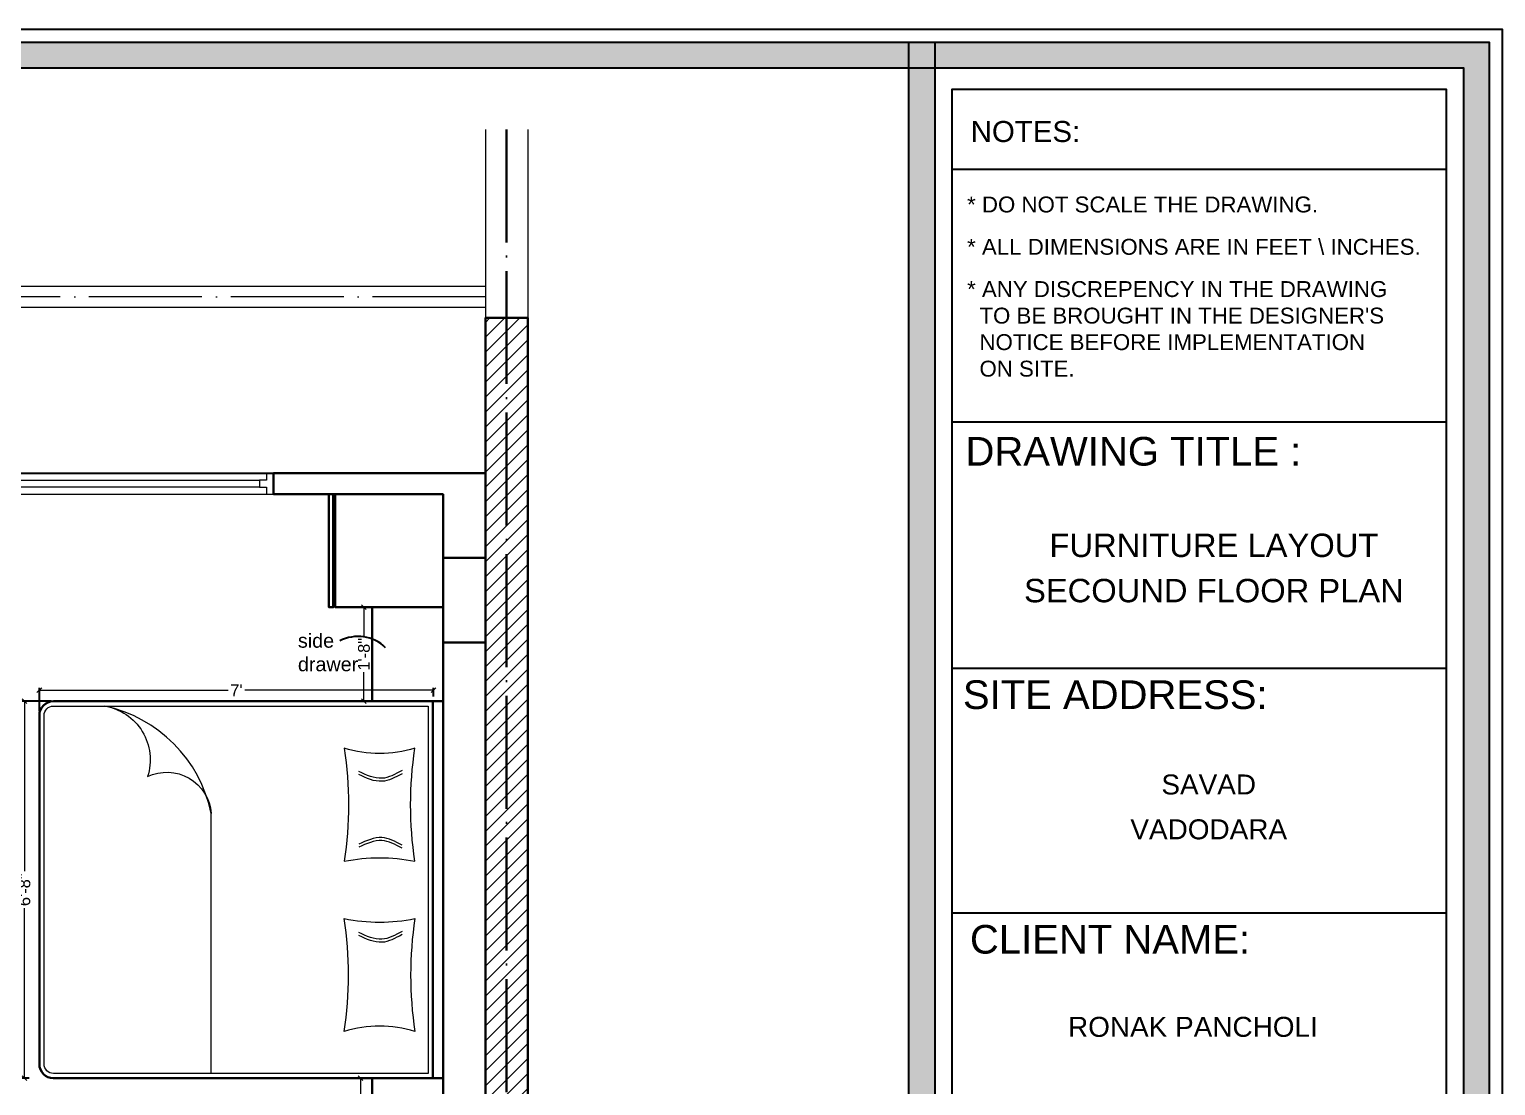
# Model space of a CAD drawing. Header units: millimetres. Extents: x 56222 to 3066687, y -650199 to -121287.
# Drawn here: x 150910.3 to 151221.7, y -177212.3 to -176987.8 of the extents above; entities that cross this region are included whole.
import ezdxf
from ezdxf.enums import TextEntityAlignment as Align

# ---------------------------------------------------------------- set-up
doc = ezdxf.new("R2010")
doc.units = ezdxf.units.MM
doc.header["$MEASUREMENT"] = 0
doc.header["$PDMODE"] = 35
doc.linetypes.add('ACAD_ISO04W100', pattern=[30, 24, -3, 0, -3])
doc.layers.get('Defpoints').update_dxf_attribs({"color": 220})
for name, color, linetype, lineweight in [('COLUMN', 1, 'Continuous', 30), ('dim05', 1, 'Continuous', 13), ('FURNITURE', 32, 'Continuous', 9), ('GROUND FLOOR', 7, 'Continuous', 9), ('GROUND FLOOR  ( HATCH )', 251, 'Continuous', 9), ('Labelling', 1, 'Continuous', 25), ('NAME PLATE', 7, 'Continuous', 25), ('SECOND FLOOR', 7, 'Continuous', 9), ('SECOND FLOOR  ( PLINE )', 251, 'Continuous', 30), ('wall', 7, 'Continuous', 30), ('X_PLOT', 1, 'Continuous', 9), ('XX~SLAB ( BEAM )~ ( DIM )', 7, 'Continuous', 9)]:
    doc.layers.add(name, color=color, linetype=linetype, lineweight=lineweight)
doc.layers.add('XX~SLAB ( PLINE )', color=251, linetype='Continuous', plot=False)
doc.styles.add('Arial', font='arial.ttf')
doc.styles.get("Standard").update_dxf_attribs({"font": 'arial.ttf', "height": 6})
doc.styles.add('style4', font='ARIALN.TTF')
doc.dimstyles.new('ISO-25', dxfattribs={"dimtxt": 2.5, "dimasz": 1, "dimexe": 0.5, "dimexo": 1, "dimtad": 0, "dimdec": 1, "dimlunit": 4, "dimtxsty": 'Standard', "dimblk": 'OBLIQUE', "dimcen": 2.5, "dimclrd": 1, "dimclre": 1, "dimclrt": 5, "dimadec": 0, "dimazin": 0, "dimtfac": 1, "dimtdec": 1, "dimtmove": 0, "dimatfit": 3, "dimfxl": 1, "dimlwd": -1, "dimarcsym": 0})

# ---------------------------------------------------------------- blocks, each defined once
blk = doc.blocks.new('LAYOUT FILE')
at = {"layer": 'NAME PLATE', "true_color": 0xd39e00}
h = blk.add_hatch(color=42, dxfattribs=at)
h.paths.add_polyline_path([(3346889.83, -513806.18), (3346889.83, -514260.7), (3347535.56, -514260.7), (3347535.56, -513806.18)])
h.paths.add_polyline_path([(3346894.36, -513810.71), (3347531.03, -513810.71), (3347531.03, -514256.17), (3346894.36, -514256.17)], flags=16)
blk.add_hatch(color=42, dxfattribs=at).paths.add_polyline_path([(3347433.6, -514256.17), (3347438.13, -514256.17), (3347438.13, -513806.18), (3347433.6, -513806.18)])
at = {"layer": 'NAME PLATE', "color": 42, "true_color": 0xd39e00}
for p, q in [((3347527.96, -513828.55), (3347441.2, -513828.55)), ((3347527.96, -513872.99), (3347441.2, -513872.99)), ((3347527.96, -513916.26), (3347441.2, -513916.26)), ((3347527.96, -513959.27), (3347441.2, -513959.27))]:
    blk.add_line(p, q, dxfattribs=at)
for points in [[(3346887.56, -513803.91), (3347537.83, -513803.91), (3347537.83, -514262.96), (3346887.56, -514262.96)], [(3346889.83, -513806.18), (3347535.56, -513806.18), (3347535.56, -514260.7), (3346889.83, -514260.7)], [(3347433.6, -514256.17), (3347433.6, -513806.18), (3347438.13, -513806.18), (3347438.13, -514256.17)], [(3346894.36, -513810.71), (3347531.03, -513810.71), (3347531.03, -514256.17), (3346894.36, -514256.17)], [(3347441.2, -514252.44), (3347441.2, -513814.44), (3347527.96, -513814.44), (3347527.96, -514252.44)]]:
    blk.add_lwpolyline(points, close=True, dxfattribs=at)
at = {"layer": 'NAME PLATE', "style": 'Arial'}
for s, height, p in [('NOTES:', 3.699, (3347454.07, -513823.73)), ('DRAWING TITLE : ', 5.0338, (3347474.01, -513880.61)), ('SITE ADDRESS:', 5.0338, (3347469.85, -513923.39)), ('CLIENT NAME:', 5.0338, (3347468.93, -513966.4))]:
    blk.add_text(s, height=height, dxfattribs=at).set_placement(p, align=Align.CENTER)
at = {"layer": 'NAME PLATE', "char_height": 2.7974, "width": 108.0765, "attachment_point": 1, "style": 'Arial'}
for s, insert in [('* DO NOT SCALE THE DRAWING.', (3347443.82, -513833.31, 0)), ('* ALL DIMENSIONS ARE IN FEET \\\\ INCHES.', (3347443.82, -513840.75, 0)), ("* ANY DISCREPENCY IN THE DRAWING \\P  TO BE BROUGHT IN THE DESIGNER'S\\P  NOTICE BEFORE IMPLEMENTATION \\P  ON SITE.", (3347443.82, -513848.18, 0))]:
    blk.add_mtext(s, dxfattribs=dict(at, insert=insert))
blk = doc.blocks.new('_Oblique')
at = {"layer": 'wall', "color": 0, "lineweight": -2}
blk.add_line((-0.5, -0.5), (0.5, 0.5), dxfattribs=at)
blk = doc.blocks.new('*D546')
at = {"layer": 'Defpoints', "color": 0, "transparency": 16777216}
for p in [(150912.39, -177128.3), (150996.08, -177130.64), (150912.39, -177133.64)]:
    blk.add_point(p, dxfattribs=at)
at = {"layer": 'dim05', "color": 1, "linetype": 'Continuous', "lineweight": -2, "transparency": 16777216}
for p, q in [((150912.39, -177132.64), (150912.39, -177127.8)), ((150996.08, -177129.64), (150996.08, -177127.8))]:
    blk.add_line(p, q, dxfattribs=at)
at = {"layer": 'dim05', "color": 1, "linetype": 'Continuous', "transparency": 16777216}
for p, q in [((150912.39, -177128.3), (150952.47, -177128.3)), ((150996.08, -177128.3), (150956, -177128.3))]:
    blk.add_line(p, q, dxfattribs=at)
at = {"layer": 'dim05', "color": 1, "transparency": 16777216, "rotation": 180}
blk.add_blockref('_Oblique', (150912.39, -177128.3), dxfattribs=at)
at = {"layer": 'dim05', "color": 1, "transparency": 16777216}
blk.add_blockref('_Oblique', (150996.08, -177128.3), dxfattribs=at)
at = {"layer": 'dim05', "color": 5, "lineweight": 25, "transparency": 16777216, "insert": (150954.24, -177128.3), "char_height": 2.5, "attachment_point": 5, "style": 'Arial'}
blk.add_mtext("7'", dxfattribs=at)
blk = doc.blocks.new('*D547')
at = {"layer": 'Defpoints', "color": 0, "transparency": 16777216}
for p in [(150981.34, -177110.64), (150983.08, -177110.64), (150983.08, -177130.64)]:
    blk.add_point(p, dxfattribs=at)
at = {"layer": 'dim05', "color": 1, "linetype": 'Continuous', "lineweight": -2, "transparency": 16777216}
for p, q in [((150982.08, -177110.64), (150980.84, -177110.64)), ((150982.08, -177130.64), (150980.84, -177130.64))]:
    blk.add_line(p, q, dxfattribs=at)
at = {"layer": 'dim05', "color": 1, "linetype": 'Continuous', "transparency": 16777216}
for p, q in [((150981.34, -177110.64), (150981.34, -177116.81)), ((150981.34, -177130.64), (150981.34, -177124.47))]:
    blk.add_line(p, q, dxfattribs=at)
at = {"layer": 'dim05', "color": 1, "transparency": 16777216}
for p, rotation in [((150981.34, -177110.64), 90), ((150981.34, -177130.64), 270)]:
    blk.add_blockref('_Oblique', p, dxfattribs=dict(at, rotation=rotation))
at = {"layer": 'dim05', "color": 5, "lineweight": 25, "transparency": 16777216, "insert": (150981.34, -177120.64), "char_height": 2.5, "attachment_point": 5, "rotation": 90, "style": 'Arial'}
blk.add_mtext('1\'-8"', dxfattribs=at)
blk = doc.blocks.new('*D548')
at = {"layer": 'Defpoints', "color": 0, "transparency": 16777216}
for p in [(150915.92, -177130.64), (150909.22, -177210.73), (150911.21, -177210.73)]:
    blk.add_point(p, dxfattribs=at)
at = {"layer": 'dim05', "color": 1, "linetype": 'Continuous', "lineweight": -2, "transparency": 16777216}
for p, q in [((150914.92, -177130.64), (150908.72, -177130.64)), ((150910.21, -177210.73), (150908.72, -177210.73))]:
    blk.add_line(p, q, dxfattribs=at)
at = {"layer": 'dim05', "color": 1, "linetype": 'Continuous', "transparency": 16777216}
for p, q in [((150909.22, -177130.64), (150909.22, -177166.73)), ((150909.22, -177210.73), (150909.22, -177174.64))]:
    blk.add_line(p, q, dxfattribs=at)
at = {"layer": 'dim05', "color": 1, "transparency": 16777216}
for p, rotation in [((150909.22, -177130.64), 90), ((150909.22, -177210.73), 270)]:
    blk.add_blockref('_Oblique', p, dxfattribs=dict(at, rotation=rotation))
at = {"layer": 'dim05', "color": 5, "lineweight": 25, "transparency": 16777216, "insert": (150909.22, -177170.69), "char_height": 2.5, "attachment_point": 5, "rotation": 90, "style": 'Arial'}
blk.add_mtext('6\'-8"', dxfattribs=at)
blk = doc.blocks.new('*D549')
at = {"layer": 'Defpoints', "color": 0, "transparency": 16777216}
for p in [(150980.62, -177210.74), (150983.08, -177210.74), (150983.08, -177238.14)]:
    blk.add_point(p, dxfattribs=at)
at = {"layer": 'dim05', "color": 1, "linetype": 'Continuous', "lineweight": -2, "transparency": 16777216}
for p, q in [((150982.08, -177210.74), (150980.12, -177210.74)), ((150982.08, -177238.14), (150980.12, -177238.14))]:
    blk.add_line(p, q, dxfattribs=at)
at = {"layer": 'dim05', "color": 1, "linetype": 'Continuous', "transparency": 16777216}
for p, q in [((150980.62, -177210.74), (150980.62, -177220.47)), ((150980.62, -177238.14), (150980.62, -177228.41))]:
    blk.add_line(p, q, dxfattribs=at)
at = {"layer": 'dim05', "color": 1, "transparency": 16777216}
for p, rotation in [((150980.62, -177210.74), 90), ((150980.62, -177238.14), 270)]:
    blk.add_blockref('_Oblique', p, dxfattribs=dict(at, rotation=rotation))
at = {"layer": 'dim05', "color": 5, "lineweight": 25, "transparency": 16777216, "insert": (150980.62, -177224.44), "char_height": 2.5, "attachment_point": 5, "rotation": 90, "style": 'Arial'}
blk.add_mtext('2\'-3"', dxfattribs=at)

msp = doc.modelspace()

# ---------------------------------------------------------------- hatches: boundary and pattern name
at = {"layer": 'GROUND FLOOR  ( HATCH )'}
h = msp.add_hatch(dxfattribs=at)
h.set_pattern_fill('ANSI31', color=6, scale=18, style=0)
h.set_pattern_definition([(45, (34475.4448, -14773.4645), (-1.590990258, 1.590990258), [])])
h.paths.add_polyline_path([(151016.1307, -177049.1389), (151007.1307, -177049.1389), (151007.1307, -177392.6389), (151016.1307, -177392.6389)])

# ---------------------------------------------------------------- linework, layer by layer
at = {"layer": 'COLUMN'}
msp.add_lwpolyline([(150998.1307, -177100.1389), (151007.1307, -177100.1389), (151007.1307, -177118.1389), (150998.1307, -177118.1389)], close=True, dxfattribs=at)
at = {"layer": 'FURNITURE', "lineweight": 30}
for p, q in [((150983.0771, -177130.6424), (150983.0771, -177110.6389)), ((150983.0771, -177238.1389), (150983.0771, -177210.7379))]:
    msp.add_line(p, q, dxfattribs=at)
at = {"layer": 'FURNITURE'}
msp.add_line((150948.8942, -177209.7379), (150948.8942, -177154.4494), dxfattribs=at)
at = {"layer": 'FURNITURE', "lineweight": 30}
for points in [[(150974.8293, -177086.6389), (150973.8983, -177086.6389), (150973.8983, -177110.6389), (150974.8293, -177110.6389)], [(150998.1307, -177086.6389), (150975.2355, -177086.6389), (150975.2355, -177110.6389), (150998.1307, -177110.6389)], [(150995.9782, -177130.6424), (150998.1307, -177130.6424), (150998.1307, -177210.7379), (150995.9782, -177210.7379)]]:
    msp.add_lwpolyline(points, close=True, dxfattribs=at)
msp.add_lwpolyline([(150912.3902, -177207.7379), (150912.3902, -177133.6424, -0.41421356), (150915.3902, -177130.6424), (150995.9782, -177130.6424), (150995.9782, -177210.7379), (150915.3902, -177210.7379, -0.41421356)], format="xyb", close=True, dxfattribs=at)
at = {"layer": 'FURNITURE'}
for points in [[(150913.3902, -177207.7379), (150913.3902, -177133.6424, -0.41421356), (150915.3902, -177131.6424), (150994.9782, -177131.6424), (150994.9782, -177209.7379), (150915.3902, -177209.7379, -0.41421356)], [(150935.373, -177146.6534, -0.52796512), (150948.8942, -177154.4494, 0.29648943), (150926.2515, -177131.6424, -0.4593765), (150935.373, -177146.6534)]]:
    msp.add_lwpolyline(points, format="xyb", close=True, dxfattribs=at)
at = {"layer": 'FURNITURE', "elevation": -0.0053}
for points in [[(150977.1573, -177164.6335, -0.10058607), (150992.1573, -177164.6335, -0.07572579), (150992.1573, -177140.6335, -0.14896716), (150977.1573, -177140.6335, -0.0741156)], [(150977.1573, -177176.8099, 0.10058607), (150992.1573, -177176.8099, 0.07572579), (150992.1573, -177200.8099, 0.14896716), (150977.1573, -177200.8099, 0.0741156)]]:
    msp.add_lwpolyline(points, format="xyb", close=True, dxfattribs=at)
at = {"layer": 'FURNITURE'}
for points in [[(150989.4189, -177145.3752, -0.0053), (150988.0019, -177146.1472, -0.0053), (150985.0082, -177147.778, -0.0053), (150981.8915, -177146.3374, -0.0053), (150980.2501, -177145.5787, -0.0053)], [(150989.4189, -177146.02, -0.0053), (150988.0019, -177146.792, -0.0053), (150985.0082, -177148.4228, -0.0053), (150981.8915, -177146.9822, -0.0053), (150980.2501, -177146.2234, -0.0053)], [(150989.4189, -177161.211, -0.0053), (150988.0019, -177160.439, -0.0053), (150985.0082, -177158.8082, -0.0053), (150981.8915, -177160.2488, -0.0053), (150980.2501, -177161.0076, -0.0053)], [(150989.4189, -177161.8558, -0.0053), (150988.0019, -177161.0838, -0.0053), (150985.0082, -177159.453, -0.0053), (150981.8915, -177160.8936, -0.0053), (150980.2501, -177161.6523, -0.0053)], [(150989.4189, -177179.5875, -0.0053), (150988.0019, -177180.3595, -0.0053), (150985.0082, -177181.9904, -0.0053), (150981.8915, -177180.5497, -0.0053), (150980.2501, -177179.791, -0.0053)], [(150989.4189, -177180.2323, -0.0053), (150988.0019, -177181.0043, -0.0053), (150985.0082, -177182.6352, -0.0053), (150981.8915, -177181.1945, -0.0053), (150980.2501, -177180.4358, -0.0053)]]:
    msp.add_open_spline(points, degree=3, knots=[0, 0, 0, 0, 4.57791705, 9.67113696, 9.67113696, 9.67113696, 9.67113696], dxfattribs=at)
at = {"layer": 'GROUND FLOOR'}
for p, q in [((151007.1307, -177009.0901), (151007.1307, -177530.0229)), ((151007.1307, -177009.0901), (151007.1307, -177106.1389)), ((151016.1307, -177009.0901), (151016.1307, -177530.0229)), ((150506.8807, -177042.3889), (151007.1307, -177042.3889)), ((150511.3807, -177046.8889), (151007.1307, -177046.8889))]:
    msp.add_line(p, q, dxfattribs=at)
at = {"layer": 'GROUND FLOOR', "color": 1, "linetype": 'ACAD_ISO04W100'}
msp.add_line((151011.6307, -177009.0901), (151011.6307, -177392.6389), dxfattribs=at)
msp.add_lwpolyline([(151007.1307, -177044.6389), (150509.1307, -177044.6389), (150509.1307, -177507.1389), (151007.1307, -177507.1389)], dxfattribs=at)
at = {"layer": 'GROUND FLOOR', "color": 6, "lineweight": 30}
msp.add_lwpolyline([(151016.1307, -177049.1389), (151007.1307, -177049.1389), (151007.1307, -177392.6389), (151016.1307, -177392.6389)], close=True, dxfattribs=at)
at = {"layer": 'Labelling', "color": 1}
msp.add_arc((150980.0736, -177125.3052, -0.0704), 8.4406, 45.93063, 117.311597, dxfattribs=at)
at = {"layer": 'SECOND FLOOR'}
for p, q in [((150606.6307, -177082.1389), (151007.1307, -177082.1389)), ((150962.1307, -177082.1389), (150962.1307, -177086.6389)), ((150830.1307, -177086.6389), (150998.1307, -177086.6389)), ((150998.1307, -177086.6389), (150998.1307, -177238.1389))]:
    msp.add_line(p, q, dxfattribs=at)
msp.add_lwpolyline([(150962.1307, -177082.1389), (150960.6307, -177082.1389), (150960.6307, -177083.6389), (150959.1307, -177083.6389), (150959.1307, -177085.1389), (150905.13, -177085.1389), (150905.13, -177083.6389), (150903.63, -177083.6389), (150903.63, -177082.1389), (150902.13, -177082.1389), (150902.13, -177086.6389), (150903.63, -177086.6389), (150903.63, -177085.1389), (150905.13, -177085.1389), (150905.13, -177083.6389), (150959.1307, -177083.6389), (150959.1307, -177085.1389), (150960.6307, -177085.1389), (150960.6307, -177086.6389), (150962.1307, -177086.6389), (150962.1307, -177082.1389), (150902.13, -177082.1389), (150902.13, -177086.6389), (150962.1307, -177086.6389)], close=True, dxfattribs=at)
at = {"layer": 'SECOND FLOOR  ( PLINE )'}
msp.add_lwpolyline([(151007.1307, -177082.1389), (150962.1307, -177082.1389), (150962.1307, -177086.6389), (150998.1307, -177086.6389), (150998.1307, -177238.1389), (150966.6307, -177238.1389), (150966.6307, -177242.6389), (150998.1307, -177242.6389), (150998.1307, -177370.1389), (150965.1257, -177370.1389), (150965.1257, -177374.6389), (150998.1307, -177374.6389), (150998.1307, -177392.6389), (151007.1307, -177392.6389)], close=True, dxfattribs=at)
at = {"layer": 'X_PLOT', "linetype": 'ACAD_ISO04W100', "lineweight": 30}
msp.add_line((151011.6307, -177009.0901), (151011.6307, -177504.8889), dxfattribs=at)
at = {"layer": 'XX~SLAB ( BEAM )~ ( DIM )'}
for p, q in [((150998.1307, -177086.6389), (150998.1307, -177094.6389)), ((150916.9441, -177210.7379), (150915.3902, -177210.7379))]:
    msp.add_line(p, q, dxfattribs=at)
at = {"layer": 'XX~SLAB ( PLINE )'}
msp.add_lwpolyline([(150602.1307, -177082.1389), (151007.1307, -177082.1389), (151007.1307, -177392.6389), (150998.1307, -177392.6389), (150978.3261, -177392.6389), (150937.9889, -177392.6389), (150912.6307, -177392.6389), (150765.6307, -177392.6389), (150692.3872, -177392.6389), (150602.1307, -177392.6389)], close=True, dxfattribs=at)

# ---------------------------------------------------------------- block references
at = {"layer": 'NAME PLATE', "lineweight": 0, "xscale": 1.209046105522275, "yscale": 1.209046105522275, "zscale": 1.209046105522275}
msp.add_blockref('LAYOUT FILE', (-3896104.4658, 444224.8067, 0.1256), dxfattribs=at)

# ---------------------------------------------------------------- texts
at = {"layer": 'Labelling', "color": 1, "insert": (150984.0403, -177120.2698, -0.0704), "char_height": 3, "width": 33.454272, "attachment_point": 5, "style": 'style4'}
msp.add_mtext('\\A1;\\pxql;{\\fArial|b0|i0|c0|p34;side \\Pdrawer}', dxfattribs=at)
at = {"layer": 'NAME PLATE', "style": 'Arial'}
for s, height, p in [('FURNITURE LAYOUT', 4.972924, (151161.8717, -177099.9737, 0.1256)), ('SECOUND FLOOR PLAN', 4.972924, (151161.8717, -177109.5895, 0.1256)), (' SAVAD ', 4.24568, (151160.7695, -177150.4369, 0.1256)), ('VADODARA', 4.24568, (151160.7695, -177159.9685, 0.1256)), ('RONAK PANCHOLI    ', 4.245682, (151160.7075, -177201.9497, 0.1256))]:
    msp.add_text(s, height=height, dxfattribs=at).set_placement(p, align=Align.CENTER)

# ---------------------------------------------------------------- dimensions: what is measured, and where the dimension line sits
at = {"layer": 'dim05', "color": 27, "lineweight": 25, "true_color": 0x7d5120}
for base, p1, p2, angle, override, picture, middle in [((150981.3432, -177110.6389), (150983.0771, -177130.6424), (150983.0771, -177110.6389), 90, {"dimdec": 0, "dimtxsty": 'Arial'}, '*D547', (150981.3432, -177120.6407)), ((150912.3902, -177128.2957), (150996.0811, -177130.6424), (150912.3902, -177133.6424), 180, {"dimdec": 0, "dimtxsty": 'Arial'}, '*D546', (150954.2357, -177128.2957)), ((150909.2218, -177210.7291), (150915.9166, -177130.6424), (150911.2106, -177210.7291), 90, {"dimtxsty": 'Arial'}, '*D548', (150909.2218, -177170.6858)), ((150980.6223, -177210.7379), (150983.0771, -177238.1389), (150983.0771, -177210.7379), 90, {"dimdec": 0, "dimtxsty": 'Arial'}, '*D549', (150980.6223, -177224.4384))]:
    dim = msp.add_linear_dim(base=base, p1=p1, p2=p2, angle=angle, dimstyle='ISO-25', override=override, dxfattribs=at)
    dim.commit()
    dim.dimension.update_dxf_attribs({"geometry": picture, "text_midpoint": middle})

doc.saveas('drawing.dxf')
